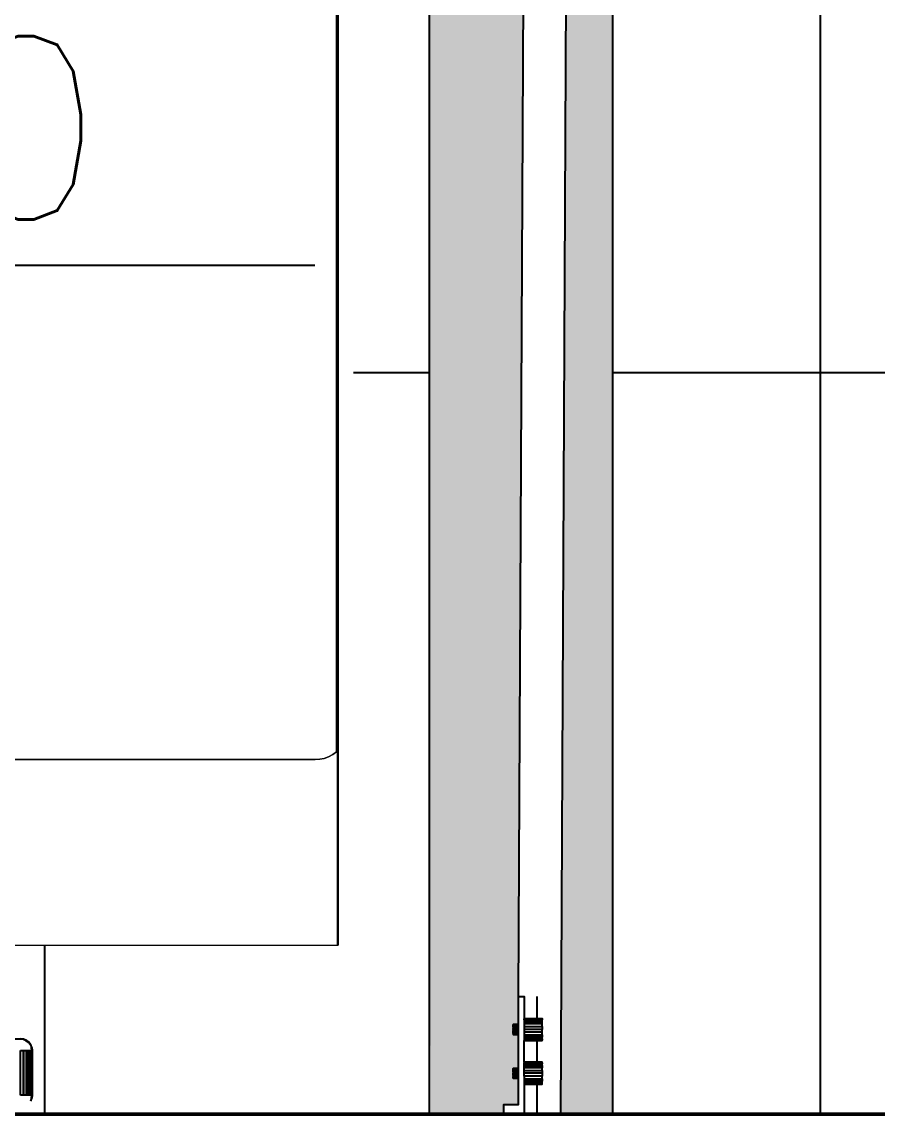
# Model space of a CAD drawing. Header units: inches. Extents: x 580771 to 691655, y 7719261 to 7829530.
# Drawn here: x 688905.9 to 688952.6, y 7727337.6 to 7727397.8 of the extents above; entities that cross this region are included whole.
import ezdxf

# ---------------------------------------------------------------- set-up
doc = ezdxf.new("R2010")
doc.units = ezdxf.units.IN
doc.header["$MEASUREMENT"] = 0
doc.header["$PDMODE"] = 2
for name, color, linetype in [('Hachuria - Moveis', 1, 'Continuous'), ('NIVEL', 2, 'Continuous'), ('Piso', 55, 'Continuous'), ('PN010', 1, 'Continuous')]:
    doc.layers.add(name, color=color, linetype=linetype)
for name, color, linetype, lineweight in [('Moveis', 1, 'Continuous', 9), ('Parede Baixa', 5, 'Continuous', 50), ('Pisos Externos', 15, 'Continuous', 9)]:
    doc.layers.add(name, color=color, linetype=linetype, lineweight=lineweight)
doc.styles.add('R80E50', font='romans.shx', dxfattribs={"height": 10})
doc.styles.add('ROMANS', font='romans', dxfattribs={"height": 0.2})
doc.dimstyles.new('ARQ50', dxfattribs={"dimscale": 50, "dimtxt": 10, "dimasz": 0.1, "dimexe": 0.2, "dimexo": 0.2, "dimgap": 0.1, "dimtad": 1, "dimdec": 0, "dimzin": 12, "dimdsep": 46, "dimtxsty": 'R80E50', "dimblk1": 'DOT', "dimblk2": 'DOT', "dimsah": 1, "dimcen": 0.4, "dimclrd": 15, "dimclre": 15, "dimclrt": 3, "dimadec": 0, "dimazin": 0, "dimtfac": 1, "dimtdec": 0, "dimtmove": 2, "dimatfit": 3, "dimldrblk": 'DOT', "dimfxl": 0.2, "dimtolj": 1, "dimtzin": 12, "dimarcsym": 0})

# ---------------------------------------------------------------- blocks, each defined once
blk = doc.blocks.new('_DOT')
at = {"color": 0, "linetype": 'ByBlock'}
blk.add_line((-0.5, 0), (-1, 0), dxfattribs=at)
at = {"color": 0, "linetype": 'ByBlock', "const_width": 0.5}
blk.add_lwpolyline([(-0.25, 0, 1), (0.25, 0, 1)], format="xyb", close=True, dxfattribs=at)
blk = doc.blocks.new('*D151')
at = {"layer": 'Defpoints', "color": 0, "transparency": 16777216}
for p in [(688798.078, 7727338.171), (689013.078, 7727338.171), (688798.078, 7727306.928)]:
    blk.add_point(p, dxfattribs=at)
at = {"layer": 'NIVEL', "color": 15, "lineweight": -2, "transparency": 16777216}
for p, q in [((688798.078, 7727328.171), (688798.078, 7727296.928)), ((689013.078, 7727328.171), (689013.078, 7727296.928)), ((689008.078, 7727306.928), (688803.078, 7727306.928))]:
    blk.add_line(p, q, dxfattribs=at)
at = {"layer": 'NIVEL', "color": 15, "lineweight": -2, "transparency": 16777216, "xscale": 5, "yscale": 5, "zscale": 5, "rotation": 180}
blk.add_blockref('_DOT', (688798.078, 7727306.928), dxfattribs=at)
at = {"layer": 'NIVEL', "color": 15, "lineweight": -2, "transparency": 16777216, "xscale": 5, "yscale": 5, "zscale": 5}
blk.add_blockref('_DOT', (689013.078, 7727306.928), dxfattribs=at)
at = {"layer": 'NIVEL', "color": 3, "transparency": 16777216, "insert": (688905.578, 7727316.928), "char_height": 10, "attachment_point": 5, "style": 'R80E50'}
blk.add_mtext('\\A1;215', dxfattribs=at)

msp = doc.modelspace()

# ---------------------------------------------------------------- hatches: boundary and pattern name
at = {"layer": 'Piso'}
h = msp.add_hatch(dxfattribs=at)
h.set_pattern_fill('ANSI37', color=256, scale=13.333333, angle=-135)
h.set_pattern_definition([(270, (678620.07, 7879905.616), (42.333333, -4e-14), []), (360, (678620.07, 7879905.616), (4e-14, 42.333333), [])])
h.paths.add_polyline_path([(688914.251, 7727417.962), (688924.616, 7727402.902), (688923.106, 7727347.399), (688902.263, 7727347.399), (688902.263, 7727344.835), (688904.506, 7727344.835), (688904.506, 7727342.317), (688905.959, 7727342.363), (688906.543, 7727341.863), (688906.504, 7727339.201), (688906.336, 7727338.717), (688903.223, 7727338.887), (688903.223, 7727338.171), (688928.078, 7727338.171), (688928.078, 7727468.171), (688798.078, 7727468.171), (688798.078, 7727465.671), (688800.078, 7727465.671), (688800.078, 7727455.671), (688870.578, 7727455.671), (688870.578, 7727459.171), (688868.429, 7727459.048), (688867.657, 7727459.996), (688868.1, 7727462.285), (688868.146, 7727462.239), (688869.224, 7727463.317), (688869.286, 7727463.343), (688870.406, 7727464.429), (688873.547, 7727464.285), (688875.737, 7727462.209), (688875.78, 7727459.911), (688875.011, 7727459.008), (688873.078, 7727459.171), (688873.078, 7727455.671), (688877.078, 7727455.671, -0.492155), (688800.437, 7727393.668), (688800.437, 7727383.668), (688828.167, 7727383.668), (688849.494, 7727359.595), (688849.494, 7727338.171), (688859.129, 7727338.771), (688859.129, 7727343.844), (688859.16, 7727343.844), (688861.211, 7727343.912), (688862.593, 7727345.137), (688879.587, 7727344.895), (688880.245, 7727344.902), (688881.348, 7727344.405), (688881.832, 7727343.256), (688881.648, 7727342.838), (688880.944, 7727342.759), (688880.517, 7727343), (688880.526, 7727343.375), (688879.564, 7727343.871), (688864.249, 7727343.844), (688864.249, 7727338.771), (688864.249, 7727338.171), (688893.068, 7727338.887), (688892.865, 7727339.192), (688892.894, 7727341.896), (688893.513, 7727342.47), (688894.796, 7727342.307), (688894.803, 7727344.942), (688897.143, 7727344.835), (688897.143, 7727347.399), (688876.3, 7727347.399), (688875.403, 7727404.161), (688886.685, 7727417.962)])
h.paths.add_polyline_path([(688877.078, 7727452.671), (688873.078, 7727452.671), (688873.078, 7727449.171), (688874.578, 7727449.171), (688875.155, 7727449.271), (688875.843, 7727448.549), (688875.578, 7727446.171), (688874.006, 7727444.131), (688870.324, 7727444.055), (688867.96, 7727446.064), (688867.626, 7727448.832), (688868.727, 7727449.646), (688870.578, 7727449.171), (688870.578, 7727452.671), (688798.078, 7727452.671), (688798.078, 7727455.671), (688795.078, 7727455.671), (688795.078, 7727454.671), (688794.607, 7727393.668), (688800.437, 7727393.668, 0.477264)])
h.paths.add_polyline_path([(688990.325, 7727408.779), (688990.325, 7727377.317), (688977.753, 7727377.317), (688977.753, 7727349.091), (688978.88, 7727349.091), (688978.88, 7727345.081), (688979.389, 7727342.343), (688979.389, 7727339.712), (688985.463, 7727339.869), (688985.654, 7727339.515), (688986.153, 7727338.171), (689008.078, 7727338.171), (689008.078, 7727468.171), (688938.078, 7727468.171), (688938.078, 7727338.171), (688963.753, 7727338.171), (688964.18, 7727339.819), (688970.518, 7727339.712), (688970.518, 7727342.343), (688971.026, 7727345.081), (688971.026, 7727349.091), (688972.153, 7727349.091), (688972.153, 7727377.317), (688959.582, 7727377.317), (688959.582, 7727408.779)])
at = {"layer": 'Pisos Externos'}
h = msp.add_hatch(dxfattribs=at)
h.set_pattern_fill('AR-SAND', color=256, scale=0.05, angle=135)
h.set_pattern_definition([(172.5, (696807.5558, 7678712.684), (-1.673767446, -1.78690674), [0, -1.9304, 0, -2.159, 0, -2.06375]), (142.5, (696807.5558, 7678712.684), (-4.12366426, -0.94505464), [0, -1.0414, 0, -1.7399, 0, -0.66675]), (102.5, (696808.6604, 7678711.5795), (-2.80166156, 2.79149913), [0, -0.635, 0, -2.286, 0, -2.9845]), (92.5, (696808.6604, 7678711.5795), (-3.4877539, 1.91140555), [0, -0.3175, 0, -1.4986, 0, -1.7145])])
h.paths.add_polyline_path([(688932.593, 7727468.171), (688938.078, 7727468.171)], flags=17)
h.paths.add_polyline_path([(688932.593, 7727468.171), (688932.593, 7727466.689), (688932.378, 7727423.228), (688933.335, 7727423.223), (688935.658, 7727423.212), (688935.253, 7727338.213), (688938.153, 7727338.199), (688938.078, 7727468.171)])
h.paths.add_polyline_path([(688928.078, 7727468.171), (688928.153, 7727338.247), (688932.161, 7727338.228), (688932.161, 7727338.696), (688932.961, 7727338.696), (688932.961, 7727340.13), (688932.667, 7727340.13), (688932.667, 7727340.67), (688932.961, 7727340.67), (688932.961, 7727342.524), (688932.667, 7727342.524), (688932.667, 7727343.064), (688932.961, 7727343.064), (688933.335, 7727423.223), (688932.378, 7727423.228), (688932.331, 7727405.566), (688930.331, 7727405.576), (688930.593, 7727468.171)])
h.paths.add_polyline_path([(688928.078, 7727468.682), (688928.078, 7727468.171)])

# ---------------------------------------------------------------- linework, layer by layer
at = {"layer": 'Hachuria - Moveis'}
for p, q in [((688933.254, 7727343.312, -9825), (688933.254, 7727343.217, -9825)), ((688932.667, 7727342.913, -9825), (688932.667, 7727342.971, -9825)), ((688932.667, 7727342.794, -9825), (688932.667, 7727342.853, -9825)), ((688932.667, 7727342.617, -9825), (688932.667, 7727342.675, -9825)), ((688932.961, 7727343.02, -9825), (688932.961, 7727343.053, -9825)), ((688933.254, 7727342.949, -9825), (688933.254, 7727342.794, -9825)), ((688933.254, 7727342.495, -9825), (688933.254, 7727342.371, -9825)), ((688933.254, 7727342.216, -9825), (688933.254, 7727342.196, -9825)), ((688934.251, 7727340.978, -9825), (688934.251, 7727340.918, -9825)), ((688934.251, 7727340.823, -9825), (688934.251, 7727340.699, -9825)), ((688932.961, 7727340.626, -9825), (688932.961, 7727340.659, -9825)), ((688934.251, 7727340.4, -9825), (688934.251, 7727340.245, -9825)), ((688933.254, 7727340.101, -9825), (688933.254, 7727339.977, -9825)), ((688933.957, 7727339.882, -9825), (688933.957, 7727339.822, -9825)), ((688933.957, 7727339.802, -9825), (688933.957, 7727338.143, -9825))]:
    msp.add_line(p, q, dxfattribs=at)
at = {"layer": 'Hachuria - Moveis', "elevation": -9825}
for points in [[(688932.961, 7727343.02), (688932.961, 7727344.59), (688933.254, 7727344.59), (688933.254, 7727343.393), (688933.957, 7727343.393), (688934.251, 7727343.393), (688934.251, 7727343.372)], [(688933.957, 7727344.59), (688933.957, 7727343.393), (688933.957, 7727343.372), (688934.251, 7727343.372), (688934.251, 7727343.312)], [(688934.251, 7727343.217), (688934.251, 7727343.312), (688933.254, 7727343.312), (688933.254, 7727343.372), (688933.957, 7727343.372)], [(688934.251, 7727343.093), (688934.251, 7727343.217), (688933.254, 7727343.217), (688933.254, 7727343.093)], [(688932.961, 7727342.971), (688932.961, 7727343.02), (688932.667, 7727343.02), (688932.667, 7727343.053)], [(688932.961, 7727342.794), (688932.961, 7727342.853), (688932.961, 7727342.913), (688932.961, 7727342.971), (688932.667, 7727342.971), (688932.667, 7727343.02)], [(688932.961, 7727342.913), (688932.667, 7727342.913), (688932.667, 7727342.853), (688932.961, 7727342.853)], [(688932.961, 7727342.569), (688932.961, 7727342.617), (688932.961, 7727342.675), (688932.961, 7727342.735), (688932.961, 7727342.794), (688932.667, 7727342.794), (688932.667, 7727342.735)], [(688932.961, 7727342.675), (688932.667, 7727342.675), (688932.667, 7727342.735), (688932.961, 7727342.735)], [(688932.667, 7727342.569), (688932.667, 7727342.617), (688932.961, 7727342.617)], [(688932.667, 7727340.577), (688932.667, 7727340.626), (688932.667, 7727340.659), (688932.961, 7727340.659), (688932.961, 7727340.67), (688932.961, 7727342.524), (688932.961, 7727342.536), (688932.961, 7727342.569), (688932.667, 7727342.569), (688932.667, 7727342.536), (688932.961, 7727342.536)], [(688932.667, 7727342.536), (688932.667, 7727342.524), (688932.961, 7727342.524)], [(688934.251, 7727342.949), (688934.251, 7727343.093), (688933.254, 7727343.093), (688933.254, 7727342.949), (688934.251, 7727342.949), (688934.251, 7727342.794)], [(688934.251, 7727342.639), (688934.251, 7727342.794), (688933.254, 7727342.794), (688933.254, 7727342.639)], [(688934.251, 7727342.495), (688934.251, 7727342.639), (688933.254, 7727342.639), (688933.254, 7727342.495), (688934.251, 7727342.495), (688934.251, 7727342.371)], [(688934.251, 7727342.276), (688934.251, 7727342.371), (688933.254, 7727342.371), (688933.254, 7727342.276), (688934.251, 7727342.276), (688934.251, 7727342.216)], [(688933.254, 7727342.276), (688933.254, 7727342.216), (688933.957, 7727342.216), (688933.957, 7727342.196), (688933.957, 7727340.999), (688933.957, 7727340.978)], [(688934.251, 7727340.101), (688934.251, 7727340.245), (688933.254, 7727340.245), (688933.254, 7727340.4), (688933.254, 7727340.555), (688933.254, 7727340.699), (688933.254, 7727340.823), (688933.254, 7727340.918), (688933.254, 7727340.978), (688933.957, 7727340.978), (688934.251, 7727340.978), (688934.251, 7727340.999), (688933.957, 7727340.999), (688933.254, 7727340.999), (688933.254, 7727342.196), (688933.957, 7727342.196), (688934.251, 7727342.196), (688934.251, 7727342.216), (688933.957, 7727342.216)], [(688933.254, 7727340.823), (688934.251, 7727340.823), (688934.251, 7727340.918), (688933.254, 7727340.918)], [(688932.161, 7727338.151), (688932.161, 7727338.696), (688932.961, 7727338.696), (688932.961, 7727340.13), (688932.961, 7727340.175)], [(688932.961, 7727340.67), (688932.667, 7727340.67), (688932.667, 7727340.659)], [(688932.961, 7727340.459), (688932.961, 7727340.519), (688932.961, 7727340.577), (688932.961, 7727340.626), (688932.667, 7727340.626)], [(688932.667, 7727340.519), (688932.667, 7727340.577), (688932.961, 7727340.577)], [(688932.667, 7727340.459), (688932.667, 7727340.519), (688932.961, 7727340.519)], [(688932.667, 7727340.142), (688932.961, 7727340.142), (688932.961, 7727340.175), (688932.961, 7727340.223), (688932.961, 7727340.281), (688932.961, 7727340.341), (688932.961, 7727340.4), (688932.961, 7727340.459), (688932.667, 7727340.459), (688932.667, 7727340.4)], [(688932.667, 7727340.341), (688932.667, 7727340.4), (688932.961, 7727340.4)], [(688932.961, 7727340.281), (688932.667, 7727340.281), (688932.667, 7727340.341), (688932.961, 7727340.341)], [(688932.667, 7727340.175), (688932.667, 7727340.223), (688932.961, 7727340.223)], [(688932.961, 7727340.13), (688932.667, 7727340.13), (688932.667, 7727340.142), (688932.667, 7727340.175), (688932.961, 7727340.175)], [(688933.254, 7727340.555), (688934.251, 7727340.555), (688934.251, 7727340.699), (688933.254, 7727340.699)], [(688934.251, 7727340.555), (688934.251, 7727340.4), (688933.254, 7727340.4)], [(688933.254, 7727340.245), (688933.254, 7727340.101), (688934.251, 7727340.101), (688934.251, 7727339.977)], [(688934.251, 7727339.882), (688934.251, 7727339.977), (688933.254, 7727339.977), (688933.254, 7727339.882)], [(688934.251, 7727339.822), (688934.251, 7727339.882), (688933.957, 7727339.882), (688933.254, 7727339.882), (688933.254, 7727339.822)], [(688933.254, 7727339.802), (688933.957, 7727339.802), (688934.251, 7727339.802), (688934.251, 7727339.822), (688933.957, 7727339.822), (688933.254, 7727339.822), (688933.254, 7727339.802), (688933.254, 7727338.146)]]:
    msp.add_lwpolyline(points, dxfattribs=at)
msp.add_lwpolyline([(688932.667, 7727343.053), (688932.961, 7727343.053), (688932.961, 7727343.064), (688932.667, 7727343.064)], close=True, dxfattribs=at)
at = {"layer": 'Moveis'}
for p, q in [((688923.049, 7727399.067), (688923.049, 7727347.399)), ((688923.106, 7727399.067), (688923.106, 7727347.399)), ((688923.02, 7727357.936), (688923.02, 7727398.9)), ((688922.11, 7727357.532), (688922.356, 7727357.584)), ((688922.356, 7727357.584), (688922.593, 7727357.67)), ((688922.816, 7727357.788), (688922.593, 7727357.67)), ((688922.816, 7727357.788), (688923.02, 7727357.936)), ((688877.878, 7727357.514), (688921.858, 7727357.514)), ((688922.11, 7727357.532), (688921.858, 7727357.514)), ((688876.3, 7727347.399), (688923.106, 7727347.399))]:
    msp.add_line(p, q, dxfattribs=at)
for points, invisible_edges in [([(688923.049, 7727399.067), (688923.02, 7727357.936), (688923.02, 7727398.9)], 13), ([(688923.049, 7727347.399), (688923.02, 7727357.936), (688923.049, 7727399.067)], 3), ([(688923.106, 7727347.399), (688923.049, 7727399.067), (688923.106, 7727399.067)], 3), ([(688924.525, 7727348.807), (688923.106, 7727347.399), (688923.106, 7727399.067)], 13), ([(688924.525, 7727348.807), (688923.106, 7727347.399), (688923.106, 7727399.067)], 13), ([(688924.525, 7727348.807), (688923.106, 7727347.399), (688923.106, 7727399.067)], 13), ([(688924.525, 7727348.807), (688923.106, 7727347.399), (688923.106, 7727399.067)], 13), ([(688924.525, 7727348.807), (688923.106, 7727347.399), (688923.106, 7727399.067)], 13), ([(688923.02, 7727398.9), (688876.326, 7727358.395), (688876.326, 7727398.9)], 13), ([(688923.02, 7727357.936), (688876.549, 7727358.096), (688923.02, 7727398.9)], 3), ([(688923.02, 7727357.936), (688876.828, 7727357.85), (688876.549, 7727358.096)], 13), ([(688922.816, 7727357.788), (688876.828, 7727357.85), (688923.02, 7727357.936)], 3), ([(688922.593, 7727357.67), (688877.153, 7727357.666), (688876.828, 7727357.85)], 13), ([(688922.593, 7727357.67), (688876.828, 7727357.85), (688922.816, 7727357.788)], 3), ([(688922.356, 7727357.584), (688877.153, 7727357.666), (688922.593, 7727357.67)], 3), ([(688922.356, 7727357.584), (688877.507, 7727357.553), (688877.153, 7727357.666)], 13), ([(688922.11, 7727357.532), (688877.507, 7727357.553), (688922.356, 7727357.584)], 3), ([(688922.593, 7727357.67), (688900.205, 7727348.474), (688922.356, 7727357.584)], 3), ([(688922.356, 7727357.584), (688900.205, 7727348.474), (688922.11, 7727357.532)], 3), ([(688922.816, 7727357.788), (688923.049, 7727347.399), (688922.593, 7727357.67)], 3), ([(688923.02, 7727357.936), (688923.049, 7727347.399), (688922.816, 7727357.788)], 3), ([(688877.507, 7727357.553), (688921.858, 7727357.514), (688877.878, 7727357.514)], 1), ([(688921.858, 7727357.514), (688877.507, 7727357.553), (688922.11, 7727357.532)], 3), ([(688921.858, 7727357.514), (688900.205, 7727348.474), (688877.878, 7727357.514)], 3), ([(688922.11, 7727357.532), (688900.205, 7727348.474), (688921.858, 7727357.514)], 3)]:
    msp.add_3dface(points, dxfattribs=dict(at, invisible_edges=invisible_edges))
at = {"layer": 'NIVEL', "color": 2, "linetype": 'Continuous'}
msp.add_line((688921.833, 7727384.471), (688849.493, 7727384.471), dxfattribs=at)
at = {"layer": 'Parede Baixa'}
msp.add_line((688798.078, 7727338.171), (689013.078, 7727338.171), dxfattribs=at)
at = {"layer": 'Piso'}
for p, q in [((688928.078, 7727468.171), (688928.078, 7727338.171)), ((688938.078, 7727468.171), (688938.078, 7727338.171)), ((688905.783, 7727342.279), (688905.948, 7727342.257)), ((688905.948, 7727342.257), (688906.103, 7727342.193)), ((688906.103, 7727342.193), (688906.235, 7727342.091)), ((688906.235, 7727342.091), (688906.337, 7727341.959)), ((688906.401, 7727341.804), (688906.337, 7727341.959)), ((688906.401, 7727341.804), (688906.423, 7727341.639)), ((688906.423, 7727341.639), (688906.423, 7727339.207)), ((688906.337, 7727338.887), (688906.401, 7727339.041)), ((688906.401, 7727339.041), (688906.423, 7727339.207))]:
    msp.add_line(p, q, dxfattribs=at)
for points, invisible_edges in [([(688929.076, 7727342.732), (688905.948, 7727342.257), (688905.783, 7727342.279)], 13), ([(688929.076, 7727342.732), (688905.948, 7727342.257), (688905.783, 7727342.279)], 13), ([(688929.076, 7727342.732), (688905.948, 7727342.257), (688905.783, 7727342.279)], 13), ([(688929.076, 7727342.732), (688905.948, 7727342.257), (688905.783, 7727342.279)], 13), ([(688929.076, 7727342.732), (688905.948, 7727342.257), (688905.783, 7727342.279)], 13), ([(688929.076, 7727342.732), (688906.103, 7727342.193), (688905.948, 7727342.257)], 13), ([(688929.076, 7727342.732), (688906.103, 7727342.193), (688905.948, 7727342.257)], 13), ([(688929.076, 7727342.732), (688906.103, 7727342.193), (688905.948, 7727342.257)], 13), ([(688929.076, 7727342.732), (688906.103, 7727342.193), (688905.948, 7727342.257)], 13), ([(688929.076, 7727342.732), (688906.103, 7727342.193), (688905.948, 7727342.257)], 13), ([(688929.076, 7727342.732), (688906.235, 7727342.091), (688906.103, 7727342.193)], 13), ([(688929.076, 7727342.732), (688906.235, 7727342.091), (688906.103, 7727342.193)], 13), ([(688929.076, 7727342.732), (688906.235, 7727342.091), (688906.103, 7727342.193)], 13), ([(688929.076, 7727342.732), (688906.235, 7727342.091), (688906.103, 7727342.193)], 13), ([(688929.076, 7727342.732), (688906.235, 7727342.091), (688906.103, 7727342.193)], 13), ([(688929.076, 7727342.732), (688906.337, 7727341.959), (688906.235, 7727342.091)], 13), ([(688929.076, 7727342.732), (688906.337, 7727341.959), (688906.235, 7727342.091)], 13), ([(688929.076, 7727342.732), (688906.337, 7727341.959), (688906.235, 7727342.091)], 13), ([(688929.076, 7727342.732), (688906.337, 7727341.959), (688906.235, 7727342.091)], 13), ([(688929.076, 7727342.732), (688906.337, 7727341.959), (688906.235, 7727342.091)], 13), ([(688929.076, 7727342.732), (688906.337, 7727338.887), (688906.401, 7727339.041)], 13), ([(688929.076, 7727342.732), (688906.337, 7727338.887), (688906.401, 7727339.041)], 13), ([(688929.076, 7727342.732), (688906.401, 7727341.804), (688906.337, 7727341.959)], 13), ([(688929.076, 7727342.732), (688906.337, 7727338.887), (688906.401, 7727339.041)], 13), ([(688929.076, 7727342.732), (688906.401, 7727341.804), (688906.337, 7727341.959)], 13), ([(688929.076, 7727342.732), (688906.401, 7727341.804), (688906.337, 7727341.959)], 13), ([(688929.076, 7727342.732), (688906.401, 7727341.804), (688906.337, 7727341.959)], 13), ([(688929.076, 7727342.732), (688906.337, 7727338.887), (688906.401, 7727339.041)], 13), ([(688929.076, 7727342.732), (688906.401, 7727341.804), (688906.337, 7727341.959)], 13), ([(688929.076, 7727342.732), (688906.337, 7727338.887), (688906.401, 7727339.041)], 13), ([(688929.076, 7727342.732), (688906.401, 7727339.041), (688906.423, 7727339.207)], 13), ([(688929.076, 7727342.732), (688906.401, 7727339.041), (688906.423, 7727339.207)], 13), ([(688929.076, 7727342.732), (688906.401, 7727339.041), (688906.423, 7727339.207)], 13), ([(688929.076, 7727342.732), (688906.423, 7727341.639), (688906.401, 7727341.804)], 13), ([(688929.076, 7727342.732), (688906.401, 7727339.041), (688906.423, 7727339.207)], 13), ([(688929.076, 7727342.732), (688906.423, 7727341.639), (688906.401, 7727341.804)], 13), ([(688929.076, 7727342.732), (688906.423, 7727341.639), (688906.401, 7727341.804)], 13), ([(688929.076, 7727342.732), (688906.423, 7727341.639), (688906.401, 7727341.804)], 13), ([(688929.076, 7727342.732), (688906.423, 7727341.639), (688906.401, 7727341.804)], 13), ([(688929.076, 7727342.732), (688906.401, 7727339.041), (688906.423, 7727339.207)], 13), ([(688929.076, 7727342.732), (688906.423, 7727339.207), (688906.423, 7727341.639)], 13), ([(688929.076, 7727342.732), (688906.423, 7727339.207), (688906.423, 7727341.639)], 13), ([(688929.076, 7727342.732), (688906.423, 7727339.207), (688906.423, 7727341.639)], 13), ([(688929.076, 7727342.732), (688906.423, 7727339.207), (688906.423, 7727341.639)], 13), ([(688929.076, 7727342.732), (688906.423, 7727339.207), (688906.423, 7727341.639)], 13), ([(688905.948, 7727342.257), (688904.8, 7727342.279), (688905.783, 7727342.279)], 1), ([(688905.948, 7727342.257), (688905.943, 7727342.236), (688905.783, 7727342.257)], 13), ([(688906.103, 7727342.193), (688905.943, 7727342.236), (688905.948, 7727342.257)], 3), ([(688906.103, 7727342.193), (688906.092, 7727342.174), (688905.943, 7727342.236)], 13), ([(688906.235, 7727342.091), (688906.092, 7727342.174), (688906.103, 7727342.193)], 3), ([(688906.235, 7727342.091), (688906.22, 7727342.076), (688906.092, 7727342.174)], 13), ([(688906.337, 7727341.959), (688906.22, 7727342.076), (688906.235, 7727342.091)], 3), ([(688906.22, 7727342.076), (688906.337, 7727341.959), (688906.318, 7727341.948)], 1), ([(688905.783, 7727339.207), (688905.948, 7727341.639), (688905.948, 7727339.207)], 1), ([(688905.948, 7727341.639), (688905.783, 7727339.207), (688905.783, 7727341.639)], 1), ([(688905.948, 7727341.639), (688906.103, 7727339.207), (688905.948, 7727339.207)], 1), ([(688906.103, 7727339.207), (688905.948, 7727341.639), (688906.103, 7727341.639)], 1), ([(688906.235, 7727339.207), (688906.103, 7727341.639), (688906.235, 7727341.639)], 1), ([(688906.103, 7727341.639), (688906.235, 7727339.207), (688906.103, 7727339.207)], 1), ([(688906.337, 7727339.207), (688906.235, 7727341.639), (688906.337, 7727341.639)], 1), ([(688906.235, 7727341.639), (688906.337, 7727339.207), (688906.235, 7727339.207)], 1), ([(688906.401, 7727339.207), (688906.337, 7727341.639), (688906.401, 7727341.639)], 1), ([(688906.337, 7727341.639), (688906.401, 7727339.207), (688906.337, 7727339.207)], 1), ([(688906.423, 7727341.639), (688906.38, 7727341.799), (688906.401, 7727341.804)], 1), ([(688906.423, 7727341.639), (688906.401, 7727341.639), (688906.38, 7727341.799)], 13), ([(688906.423, 7727339.207), (688906.401, 7727339.207), (688906.401, 7727341.639)], 13), ([(688906.423, 7727339.207), (688906.401, 7727341.639), (688906.423, 7727341.639)], 3), ([(688906.423, 7727339.207), (688906.38, 7727339.047), (688906.401, 7727339.207)], 13), ([(688906.38, 7727339.047), (688906.423, 7727339.207), (688906.401, 7727339.041)], 1)]:
    msp.add_3dface(points, dxfattribs=dict(at, invisible_edges=invisible_edges))
at = {"layer": 'PN010'}
for p, q in [((688932.961, 7727344.59, -9825), (688933.335, 7727423.223, -9825)), ((688935.658, 7727423.212, -9825), (688935.253, 7727338.137, -9825))]:
    msp.add_line(p, q, dxfattribs=at)

# ---------------------------------------------------------------- texts
at = {"layer": 'NIVEL', "color": 2, "linetype": 'Continuous', "style": 'ROMANS'}
msp.add_text('1,50', height=10, dxfattribs=at).set_placement((688880.358, 7727386.996))

# ---------------------------------------------------------------- dimensions: what is measured, and where the dimension line sits
at = {"layer": 'NIVEL'}
dim = msp.add_linear_dim(base=(688798.078, 7727306.928), p1=(689013.078, 7727338.171), p2=(688798.078, 7727338.171), dimstyle='ARQ50', dxfattribs=at)
dim.commit()
dim.dimension.update_dxf_attribs({"geometry": '*D151', "text_midpoint": (688905.578, 7727316.928)})

doc.saveas('drawing.dxf')
